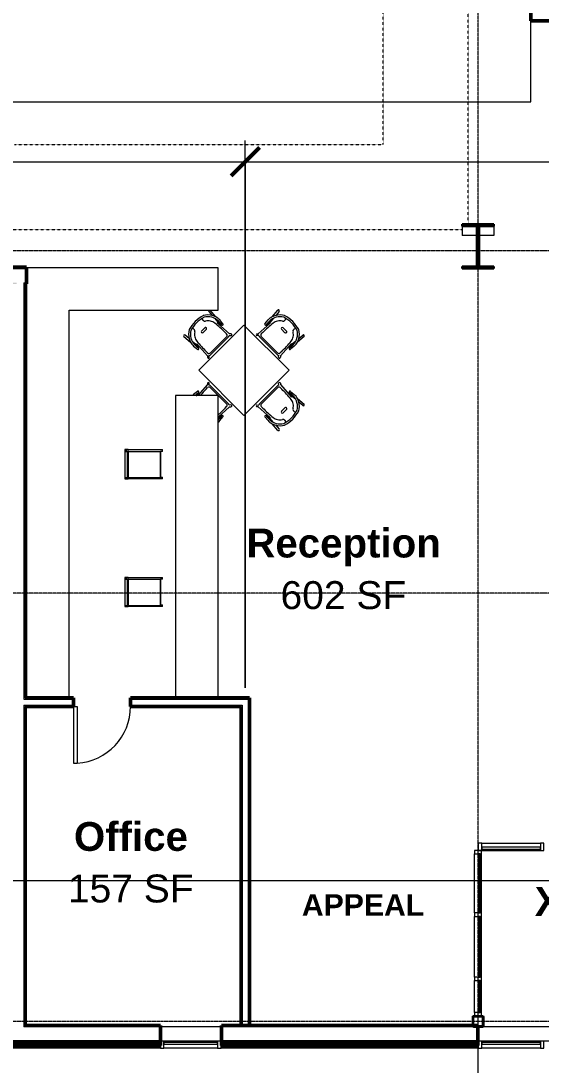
# Model space of a CAD drawing. Header units: inches. Extents: x 21806 to 26875, y -23174 to -20350.
# Drawn here: x 25723 to 26016, y -22809 to -22220 of the extents above; entities that cross this region are included whole.
import ezdxf

# ---------------------------------------------------------------- set-up
doc = ezdxf.new("R2010")
doc.units = ezdxf.units.IN
doc.header["$MEASUREMENT"] = 0
doc.linetypes.add('Dash 1_16_', pattern=[0.125, 0.0625, -0.0625])
doc.linetypes.add('Grid Line 1_2_', pattern=[0.875, 0.5, -0.125, 0.125, -0.125])
for name, color, linetype, lineweight in [('A-ANNO-DIMS', 211, 'Continuous', 9), ('A-ANNO-DIMS-128', 211, 'Continuous', 9), ('A-DOOR', 31, 'Continuous', 13), ('A-FLOR', 192, 'Continuous', 13), ('A-FLOR-CLRS', 90, 'Dash 1_16_', 9), ('A-GLAZ-CURT', 52, 'Continuous', 9), ('A-GLAZ-CWMG', 51, 'Continuous', 9), ('A-WALL', 113, 'Continuous', 13), ('A-WALL-PATT', 111, 'Continuous', 50), ('C-BLDG-PADS', 91, 'Continuous', 9), ('C-TOPO', 7, 'Continuous', 9), ('Conc', 7, 'Continuous', 9), ('G-ANNO-SYMB', 111, 'Continuous', 9), ('G-ANNO-TEXT', 231, 'Continuous', 9), ('I-FURN', 30, 'Continuous', 9), ('I-WALL', 2, 'Continuous', 13), ('L-SITE-WALL', 31, 'Continuous', 13), ('M-AREA-IDEN', 171, 'Continuous', 9), ('Q-CASE', 31, 'Continuous', 9), ('S-BEAM', 12, 'Continuous', 9), ('S-COLS', 52, 'Continuous', 9), ('S-GRID', 1, 'Continuous', 9)]:
    doc.layers.add(name, color=color, linetype=linetype, lineweight=lineweight)
doc.styles.add('Arial', font='arial.ttf', dxfattribs={"height": 11.802395})
doc.styles.add('Arial_2', font='arial.ttf', dxfattribs={"height": 15.736527})
doc.styles.add('Arial_B', font='arialbd.ttf', dxfattribs={"height": 12.177074})
doc.styles.add('Arial_B_1', font='arialbd.ttf', dxfattribs={"height": 16.236099})
doc.dimstyles.new('Linear_-_3_32__Arial_2', dxfattribs={"dimscale": 12, "dimtxt": 12, "dimasz": 1.333333, "dimexe": 1, "dimexo": 0.666667, "dimgap": 0.666667, "dimtad": 1, "dimdec": 0, "dimzin": 1, "dimdsep": 46, "dimlunit": 4, "dimtxsty": 'Arial', "dimblk1": 'OBLIQUE', "dimblk2": 'OBLIQUE', "dimsah": 1, "dimcen": 0.09, "dimdle": 1, "dimazin": 0, "dimtfac": 1, "dimtdec": 4, "dimtix": 1, "dimtmove": 0, "dimatfit": 3, "dimfxl": 1, "dimtvp": 1, "dimtfill": 1, "dimfrac": 2, "dimtolj": 1, "dimtzin": 0, "dimarcsym": 2})
doc.dimstyles.new('Linear_-_3_32__Arial_3', dxfattribs={"dimscale": 12, "dimtxt": 12, "dimasz": 1.333333, "dimexe": 1, "dimexo": 0.666667, "dimgap": 0.666667, "dimtad": 1, "dimdec": 0, "dimzin": 1, "dimdsep": 46, "dimlunit": 4, "dimtxsty": 'Arial', "dimblk1": 'OBLIQUE', "dimblk2": 'OBLIQUE', "dimsah": 1, "dimcen": 0.09, "dimdle": 1, "dimazin": 0, "dimtfac": 1, "dimtdec": 4, "dimtix": 1, "dimtmove": 0, "dimatfit": 3, "dimfxl": 1, "dimtvp": 1, "dimtfill": 1, "dimfrac": 2, "dimtolj": 1, "dimtzin": 0, "dimarcsym": 2})
pattern_1 = [(45, (0, 0), (-12.6713535, 12.6713535), []), (45, (0, 19.2), (-12.6713535, 12.6713535), [])]
pattern_2 = [(0, (0, 0), (40.96, 10.24), [1.69, -29.03, 1.69, -29.03, -163.84]), (0, (0, 0), (40.96, 10.24), [-61.44, 1.69, -59.75, 1.69, -29.03, -71.68]), (0, (0, 0), (40.96, 10.24), [-153.6, 1.69, -18.79, 1.69, -49.51]), (120, (15.36, 5.12), (-29.3481, 30.3524005), [1.69, -29.03, 1.69, -29.03, -163.84]), (120, (15.36, 5.12), (-29.3481, 30.3524005), [-61.44, 1.69, -59.75, 1.69, -29.03, -71.68]), (120, (15.36, 5.12), (-29.3481, 30.3524005), [-153.6, 1.69, -18.79, 1.69, -49.51]), (240, (20.48, 25.6), (-11.6119, -40.5924005), [1.69, -29.03, 1.69, -29.03, -163.84]), (240, (20.48, 25.6), (-11.6119, -40.5924005), [-61.44, 1.69, -59.75, 1.69, -29.03, -71.68]), (240, (20.48, 25.6), (-11.6119, -40.5924005), [-153.6, 1.69, -18.79, 1.69, -49.51])]
pattern_3 = [(0, (0, 0), (0, 16), []), (90, (0, 0), (-16, 1e-15), [])]

# ---------------------------------------------------------------- blocks, each defined once
blk = doc.blocks.new('HSS-Hollow Structural Section-Column - HSS6X6X1_4-V9-First Floor Plan')
at = {"layer": 'S-COLS'}
h = blk.add_hatch(dxfattribs=at)
h.set_pattern_fill('FP_9', color=256, style=0, pattern_type=2)
h.set_pattern_definition([(225, (25980.89, -22784.303), (12.6713535, -12.6713535), []), (225, (25980.89, -22803.503), (12.6713535, -12.6713535), [])])
h.paths.add_polyline_path([(-2.53, 3), (-2.86, 2.86), (-3, 2.53), (-3, -2.53), (-2.8, -2.89), (-2.53, -3), (2.53, -3), (2.86, -2.86), (3, -2.53), (3, 2.53), (2.86, 2.86), (2.53, 3)], flags=0)
h.paths.add_polyline_path([(2.53, 2.77), (2.7, 2.7), (2.77, 2.53), (2.77, -2.53), (2.7, -2.7), (2.53, -2.77), (-2.53, -2.77), (-2.7, -2.7), (-2.77, -2.53), (-2.77, 2.53), (-2.7, 2.7), (-2.53, 2.77)], flags=0)
at = {"layer": 'S-COLS', "lineweight": 30}
for p, q in [((-3, 2.53), (-3, -2.53)), ((-2.77, -2.53), (-2.77, 2.53)), ((2.53, 3), (-2.53, 3)), ((-2.53, 2.77), (2.53, 2.77)), ((2.77, 2.53), (2.77, -2.53)), ((3, -2.53), (3, 2.53)), ((2.53, -2.77), (-2.53, -2.77)), ((-2.53, -3), (2.53, -3))]:
    blk.add_line(p, q, dxfattribs=at)
for centre, radius, start, end in [((-2.53, 2.53), 0.466, 90, 180), ((-2.53, 2.53), 0.233, 90, 180), ((2.53, 2.53), 0.466, 360, 90), ((2.53, 2.53), 0.233, 0, 90), ((-2.53, -2.53), 0.466, 180, 270), ((-2.53, -2.53), 0.233, 180, 270), ((2.53, -2.53), 0.233, 270, 360), ((2.53, -2.53), 0.466, 270, 360)]:
    blk.add_arc(centre, radius, start, end, dxfattribs=at)
blk = doc.blocks.new('Casework 1 - Casework 1-456223-First Floor Plan')
at = {"layer": 'Q-CASE'}
for p, q in [((25834.39, -22347.55), (25726.39, -22347.55)), ((25834.39, -22371.55), (25834.39, -22347.55)), ((25726.39, -22356.68), (25726.39, -22590.04)), ((25750.39, -22590.04), (25750.39, -22371.55)), ((25750.39, -22371.55), (25834.39, -22371.55)), ((25834.39, -22419.55), (25810.39, -22419.55)), ((25810.39, -22419.55), (25810.39, -22590.04)), ((25834.39, -22590.04), (25834.39, -22419.55))]:
    blk.add_line(p, q, dxfattribs=at)
blk = doc.blocks.new('Bar_Stool_6722_1_ - Bar_Stool_6722_1_-477960-First Floor Plan')
at = {"layer": 'I-FURN'}
for p, q in [((0, 19.21), (0, 21.13)), ((1, 21.13), (0, 21.13)), ((0, 17.72), (0, 19.21)), ((0, 1.78), (0, 17.72)), ((1, 21.13), (1, 20.14)), ((1, 20.14), (15.5, 20.14)), ((1, 20.14), (1, 20.06)), ((1, 20.06), (1, 19.99)), ((16, 20), (1, 20)), ((1, 19.89), (1, 19.99)), ((1, 17.63), (1, 19.89)), ((15.5, 20.14), (15.5, 21.13)), ((16.5, 21.13), (15.5, 21.13)), ((15.5, 20.06), (15.5, 20.14)), ((15.5, 19.98), (15.5, 20.06)), ((16, 19.99), (16, 19.89)), ((16, 19.89), (16, 17.63)), ((16.5, 21.13), (16.5, 19.21)), ((16.5, 19.21), (16.5, 17.72)), ((16.5, 17.72), (16.5, 1.78)), ((1, 2.03), (1, 17.63)), ((16, 17.63), (16, 2.03)), ((1, 1.78), (0, 1.78)), ((0, 1.78), (0, 0.98)), ((1, 0.98), (0, 0.98)), ((0, 0.98), (0, 0)), ((0, 0), (1, 0)), ((1, 1.91), (1, 2.03)), ((16, 2.03), (1, 2.03)), ((1, 1.24), (1, 1.91)), ((16, 1.91), (1, 1.91)), ((1, 0), (1, 1.24)), ((1, 1.24), (16, 1.24)), ((16, 2.03), (16, 1.91)), ((16, 1.91), (16, 1.24)), ((16.5, 1.78), (16, 1.78)), ((16, 1.24), (16, 0)), ((16.5, 0.98), (16, 0.98)), ((16, 0), (16.5, 0)), ((16.5, 0.98), (16.5, 1.78)), ((16.5, 0), (16.5, 0.98)), ((1, 0), (16, 0))]:
    blk.add_line(p, q, dxfattribs=at)
blk = doc.blocks.new('Single-Flush - 32_ x 84_-489871-First Floor Plan')
at = {"layer": 'A-DOOR', "lineweight": 20}
for p, q in [((14, 2.37), (14, 34.38)), ((16, 34.38), (14, 34.38)), ((16, 2.37), (16, 34.38)), ((16, 2.37), (14, 2.37))]:
    blk.add_line(p, q, dxfattribs=at)
at = {"layer": 'A-DOOR', "lineweight": 9}
blk.add_arc((16, 2.37), 32.07, 93.57587, 180, dxfattribs=at)
blk = doc.blocks.new('Falcon 7700 Series Pedestal Base - 36_ Square Top x 30_ - Wheelchair Height-460525-First Floor Plan')
at = {"layer": 'I-FURN'}
for p, q in [((18, 18), (-18, 18)), ((-18, 18), (-18, -18)), ((18, -18), (18, 18)), ((-18, -18), (18, -18))]:
    blk.add_line(p, q, dxfattribs=at)
blk = doc.blocks.new('HermanMiller_Collection_Air-Chair_SideChair_Arms - Arms-V11-First Floor Plan')
at = {"layer": 'I-FURN'}
for p, q in [((-8.45, 9.45), (-5.47, 9.18)), ((-3.55, 10.02), (-8.38, 10.45)), ((-3.35, 9.02), (-0.6, 8.8)), ((2.04, 10.2), (-0.69, 10.45)), ((-0.34, 8.32), (-0.6, 8.8)), ((-0.6, 8.8), (0.38, 8.73)), ((8.79, 8.8), (-0.34, 8.32)), ((0.77, 8.78), (2.2, 9.22)), ((6.45, 7.57), (7.62, 7.57)), ((8.7, 6.35), (8.7, -6.35)), ((9.32, 9.33), (8.79, 8.8)), ((9.17, 7.94), (10.01, 8.64)), ((9.52, -6.69), (9.52, 6.69)), ((-3.6, 1.35), (-3.6, -1.35)), ((-2.35, -1.35), (-2.35, 1.35)), ((-5.47, -9.18), (-8.45, -9.45)), ((-8.45, -10.45), (-3.55, -10.02)), ((-3.35, -9.02), (-0.6, -8.8)), ((-0.69, -10.45), (2.04, -10.2)), ((-0.6, -8.8), (-0.34, -8.32)), ((0.38, -8.73), (-0.6, -8.8)), ((-0.34, -8.32), (8.79, -8.8)), ((2.2, -9.22), (0.77, -8.78)), ((6.45, -7.57), (7.62, -7.57)), ((8.79, -8.8), (9.32, -9.33)), ((10.01, -8.64), (9.17, -7.94))]:
    blk.add_line(p, q, dxfattribs=at)
for centre, radius, start, end in [((-1.51, 1.66), 8.5, 117.78509, 152.21491), ((-8.45, 9.95), 0.5, 195, 270), ((-0.65, 0.76), 8.69, 90.78928, 148.92022), ((-0.23, 0.83), 6.63, 124.50042, 148.6439), ((-2.46, 4.97), 5.17, 102.20965, 125.54804), ((-0.92, 1.66), 5.55, 95.46765, 123.46257), ((-1.25, 4.41), 6.06, 84.72014, 112.31104), ((6.58, -76.67), 84.24, 90.09111, 95.46765), ((-0.51, -9.88), 19.32, 84.42218, 90.78928), ((0.44, 9.26), 0.53, 159.74052, 262.71978), ((0.45, 9.65), 0.924, 265.61152, 290.36387), ((1.81, 9.64), 0.521, 212.95553, 275.04447), ((2.06, 9.7), 0.499, 287, 91.30538), ((7.62, 6.48), 1.09, 353.24671, 90.09111), ((7.56, 6.82), 1.97, 356.10334, 34.65425), ((9.66, 8.99), 0.49, 315, 135), ((9.93, 0), 19.77, 163.47875, 196.52125), ((9.93, 0), 18.77, 163.78547, 196.21453), ((-7.66, 5.36), 2.08, 305.4968, 328.6439), ((-2.98, 1.35), 0.625, 360, 180), ((-1.51, -1.66), 8.5, 207.78509, 242.21491), ((-0.65, -0.76), 8.69, 211.07978, 269.21072), ((-7.66, -5.36), 2.08, 31.3561, 54.5032), ((-0.23, -0.83), 6.63, 211.3561, 235.49958), ((-2.98, -1.35), 0.625, 180, 360), ((-8.45, -9.95), 0.5, 90, 270), ((-2.46, -4.97), 5.17, 234.45196, 257.79035), ((-0.92, -1.66), 5.55, 236.53743, 264.53235), ((-1.25, -4.41), 6.06, 247.68896, 275.27986), ((6.58, 76.67), 84.24, 264.53235, 269.90889), ((-0.51, 9.88), 19.32, 269.21072, 275.57782), ((0.44, -9.26), 0.53, 97.28022, 200.25948), ((0.45, -9.65), 0.924, 69.63613, 94.38848), ((1.81, -9.64), 0.521, 84.95553, 147.04447), ((2.06, -9.7), 0.499, 268.69462, 73), ((7.62, -6.48), 1.09, 269.90889, 6.75329), ((7.56, -6.82), 1.97, 325.34575, 3.89666), ((9.66, -8.99), 0.49, 225, 45)]:
    blk.add_arc(centre, radius, start, end, dxfattribs=at)
for centre, major_axis, ratio, start_param, end_param in [((-7.46, 6.92), (0.03, 3.66), 0.320235, 2.34328, 2.536765), ((-7.87, 5.38), (-0.03, 1.79), 0.298783, 2.522217, 3.153947), ((-7.46, -6.92), (-0.03, 3.66), 0.320235, 0.604828, 0.798312), ((-7.87, -5.38), (0.03, 1.79), 0.298783, 6.270831, 6.902561)]:
    blk.add_ellipse(centre, major_axis=major_axis, ratio=ratio, start_param=start_param, end_param=end_param, dxfattribs=at)
for points in [[(-6.45, 3.67), (-6.52, 3.66), (-6.67, 3.64), (-6.9, 3.62), (-7.13, 3.61), (-7.4, 3.6), (-7.65, 3.59), (-7.83, 3.59)], [(-6.45, -3.67), (-6.52, -3.66), (-6.67, -3.64), (-6.9, -3.62), (-7.13, -3.61), (-7.4, -3.6), (-7.65, -3.59), (-7.83, -3.59)]]:
    blk.add_open_spline(points, degree=3, knots=[-1, -1, -1, -1, -0.75, -0.5, -0.375, -0.25, 0, 0, 0, 0], dxfattribs=at)
blk = doc.blocks.new('HermanMiller_Collection_Air-Chair_SideChair_Arms - Arms-460524-First Floor Plan')
at = {"layer": 'I-FURN'}
for p, q in [((-8.45, 10.45), (-3.55, 10.02)), ((-5.47, 9.18), (-8.45, 9.45)), ((-3.35, 9.02), (-0.6, 8.8)), ((-0.69, 10.45), (2.04, 10.2)), ((-0.6, 8.8), (-0.34, 8.32)), ((0.38, 8.73), (-0.6, 8.8)), ((-0.34, 8.32), (8.79, 8.8)), ((2.2, 9.22), (0.77, 8.78)), ((6.45, 7.57), (7.62, 7.57)), ((8.7, -6.35), (8.7, 6.35)), ((8.79, 8.8), (9.32, 9.33)), ((10.01, 8.64), (9.17, 7.94)), ((9.52, 6.69), (9.52, -6.69)), ((-3.6, -1.35), (-3.6, 1.35)), ((-2.35, 1.35), (-2.35, -1.35)), ((-8.45, -9.45), (-5.47, -9.18)), ((-3.55, -10.02), (-8.45, -10.45)), ((-3.35, -9.02), (-0.6, -8.8)), ((2.04, -10.2), (-0.69, -10.45)), ((-0.34, -8.32), (-0.6, -8.8)), ((-0.6, -8.8), (0.38, -8.73)), ((8.79, -8.8), (-0.34, -8.32)), ((0.77, -8.78), (2.2, -9.22)), ((6.45, -7.57), (7.62, -7.57)), ((9.32, -9.33), (8.79, -8.8)), ((9.17, -7.94), (10.01, -8.64))]:
    blk.add_line(p, q, dxfattribs=at)
for centre, radius, start, end in [((-1.51, 1.66), 8.5, 117.78509, 152.21491), ((-8.45, 9.95), 0.5, 90, 270), ((-0.65, 0.76), 8.69, 90.78928, 148.92022), ((-0.23, 0.83), 6.63, 124.50042, 148.6439), ((-2.46, 4.97), 5.17, 102.20965, 125.54804), ((-0.92, 1.66), 5.55, 95.46765, 123.46257), ((-1.25, 4.41), 6.06, 84.72014, 112.31104), ((6.58, -76.67), 84.24, 90.09111, 95.46765), ((-0.51, -9.88), 19.32, 84.42218, 90.78928), ((0.44, 9.26), 0.53, 159.74052, 262.71978), ((0.45, 9.65), 0.924, 265.61152, 290.36387), ((1.81, 9.64), 0.521, 212.95553, 275.04447), ((2.06, 9.7), 0.499, 287, 91.30538), ((7.62, 6.48), 1.09, 353.24671, 90.09111), ((7.56, 6.82), 1.97, 356.10334, 34.65425), ((9.66, 8.99), 0.49, 315, 135), ((9.93, 0), 19.77, 163.47875, 196.52125), ((9.93, 0), 18.77, 163.78547, 196.21453), ((-7.66, 5.36), 2.08, 305.4968, 328.6439), ((-2.98, 1.35), 0.625, 0, 180), ((-1.51, -1.66), 8.5, 207.78509, 242.21491), ((-0.65, -0.76), 8.69, 211.07978, 269.21072), ((-7.66, -5.36), 2.08, 31.3561, 54.5032), ((-0.23, -0.83), 6.63, 211.3561, 235.49958), ((-2.98, -1.35), 0.625, 180, 0), ((-8.45, -9.95), 0.5, 90, 270), ((-2.46, -4.97), 5.17, 234.45196, 257.79035), ((-0.92, -1.66), 5.55, 236.53743, 264.53235), ((-1.25, -4.41), 6.06, 247.68896, 275.27986), ((6.58, 76.67), 84.24, 264.53235, 269.90889), ((-0.51, 9.88), 19.32, 269.21072, 275.57782), ((0.44, -9.26), 0.53, 97.28022, 200.25948), ((0.45, -9.65), 0.924, 69.63613, 94.38848), ((1.81, -9.64), 0.521, 84.95553, 147.04447), ((2.06, -9.7), 0.499, 268.69462, 73), ((7.62, -6.48), 1.09, 269.90889, 6.75329), ((7.56, -6.82), 1.97, 325.34575, 3.89666), ((9.66, -8.99), 0.49, 225, 45)]:
    blk.add_arc(centre, radius, start, end, dxfattribs=at)
for centre, major_axis, ratio, start_param, end_param in [((-7.46, 6.92), (0.03, 3.66), 0.320235, 2.34328, 2.536765), ((-7.87, 5.38), (-0.03, 1.79), 0.298783, 2.522217, 3.153947), ((-7.46, -6.92), (-0.03, 3.66), 0.320235, 0.604828, 0.798312), ((-7.87, -5.38), (0.03, 1.79), 0.298783, 6.270831, 6.902561)]:
    blk.add_ellipse(centre, major_axis=major_axis, ratio=ratio, start_param=start_param, end_param=end_param, dxfattribs=at)
for points in [[(-6.45, 3.67), (-6.52, 3.66), (-6.67, 3.64), (-6.9, 3.62), (-7.13, 3.61), (-7.4, 3.6), (-7.65, 3.59), (-7.83, 3.59)], [(-6.45, -3.67), (-6.52, -3.66), (-6.67, -3.64), (-6.9, -3.62), (-7.13, -3.61), (-7.4, -3.6), (-7.65, -3.59), (-7.83, -3.59)]]:
    blk.add_open_spline(points, degree=3, knots=[-1, -1, -1, -1, -0.75, -0.5, -0.375, -0.25, 0, 0, 0, 0], dxfattribs=at)
blk = doc.blocks.new('HermanMiller_Collection_Air-Chair_SideChair_Arms - Arms-V12-First Floor Plan')
at = {"layer": 'I-FURN'}
for p, q in [((2.04, 10.2), (-0.69, 10.45)), ((0.2, 8.74), (0.38, 8.73)), ((8.79, 8.8), (0.57, 8.37)), ((0.77, 8.78), (2.2, 9.22)), ((6.45, 7.57), (7.62, 7.57)), ((8.7, 6.35), (8.7, -6.35)), ((9.32, 9.33), (8.79, 8.8)), ((9.17, 7.94), (10.01, 8.64)), ((9.52, -6.69), (9.52, 6.69)), ((-0.69, -10.45), (2.04, -10.2)), ((0.38, -8.73), (-0.33, -8.78)), ((0.1, -8.35), (8.79, -8.8)), ((2.2, -9.22), (0.77, -8.78)), ((6.45, -7.57), (7.62, -7.57)), ((8.79, -8.8), (9.32, -9.33)), ((10.01, -8.64), (9.17, -7.94))]:
    blk.add_line(p, q, dxfattribs=at)
for centre, radius, start, end in [((-1.25, 4.41), 6.06, 84.72014, 92.26219), ((-0.51, -9.88), 19.32, 84.42218, 89.97264), ((0.44, 9.26), 0.53, 159.74052, 262.71978), ((0.45, 9.65), 0.924, 265.61152, 290.36387), ((1.81, 9.64), 0.521, 212.95553, 275.04447), ((6.58, -76.67), 84.24, 90.09111, 93.43231), ((2.06, 9.7), 0.499, 287, 91.30538), ((7.62, 6.48), 1.09, 353.24671, 90.09111), ((7.56, 6.82), 1.97, 356.10334, 34.65425), ((9.66, 8.99), 0.49, 315, 135), ((-1.25, -4.41), 6.06, 263.21268, 275.27986), ((-0.65, -0.76), 8.69, 267.92576, 269.21072), ((-0.51, 9.88), 19.32, 269.21072, 275.57782), ((0.44, -9.26), 0.53, 97.28022, 200.25948), ((0.45, -9.65), 0.924, 69.63613, 94.38848), ((6.58, 76.67), 84.24, 266.2553, 269.90889), ((1.81, -9.64), 0.521, 84.95553, 147.04447), ((2.06, -9.7), 0.499, 268.69462, 73), ((7.62, -6.48), 1.09, 269.90889, 6.75329), ((7.56, -6.82), 1.97, 325.34575, 3.89666), ((9.66, -8.99), 0.49, 225, 45)]:
    blk.add_arc(centre, radius, start, end, dxfattribs=at)
blk = doc.blocks.new('Girt_C - 8_D-948186-First Floor Plan')
at = {"layer": 'S-BEAM'}
for p, q in [((25836.27, -22787.3), (25801.77, -22787.3)), ((26124.39, -22787.3), (25983.42, -22787.3)), ((25801.77, -22795.3), (25836.27, -22795.3)), ((25980.77, -22795.3), (26123.64, -22795.3))]:
    blk.add_line(p, q, dxfattribs=at)
blk = doc.blocks.new('System Panel - Glazed-827451-First Floor Plan')
at = {"layer": 'A-GLAZ-CURT', "lineweight": 13}
for p, q in [((16.53125, 1.25), (-16.53125, 1.25)), ((-16.53125, 1.25), (-16.53125, 0.25)), ((-16.53125, 0.25), (16.53125, 0.25)), ((16.53125, 0.25), (16.53125, 1.25))]:
    blk.add_line(p, q, dxfattribs=at)
at = {"layer": 'A-GLAZ-CURT'}
for p, q in [((-16.53125, 0.25), (-16.53125, 1.25)), ((16.53125, 1.25), (-16.53125, 1.25)), ((-16.53125, 0.25), (16.53125, 0.25)), ((16.53125, 1.25), (16.53125, 0.25))]:
    blk.add_line(p, q, dxfattribs=at)
blk = doc.blocks.new('Rectangular Mullion - Rectangular Mullion 1-779228-First Floor Plan')
at = {"layer": 'A-GLAZ-CWMG'}
for p, q in [((26016.08, -22795.43), (25983.02, -22795.43)), ((26016.08, -22799.43), (25983.02, -22799.43))]:
    blk.add_line(p, q, dxfattribs=at)
blk = doc.blocks.new('Rectangular Mullion - Rectangular Mullion 1-827460-First Floor Plan')
at = {"layer": 'A-GLAZ-CWMG', "lineweight": 20}
for p, q in [((0, 2), (-2, 2)), ((-2, 2), (-2, -2)), ((0, -2), (0, 2)), ((-2, -2), (0, -2))]:
    blk.add_line(p, q, dxfattribs=at)
blk = doc.blocks.new('Rectangular Mullion - Rectangular Mullion 1-827449-First Floor Plan')
at = {"layer": 'A-GLAZ-CWMG', "lineweight": 20}
for p, q in [((-1, 2), (1, 2)), ((-1, -2), (-1, 2)), ((1, 2), (1, -2)), ((1, -2), (-1, -2))]:
    blk.add_line(p, q, dxfattribs=at)
blk = doc.blocks.new('Rectangular Mullion - Rectangular Mullion 1-771670-First Floor Plan')
at = {"layer": 'A-GLAZ-CWMG'}
for p, q in [((25983.02, -22683.93), (26016.08, -22683.93)), ((25983.02, -22687.93), (26016.08, -22687.93))]:
    blk.add_line(p, q, dxfattribs=at)
blk = doc.blocks.new('Rectangular Mullion - Rectangular Mullion 1-827472-First Floor Plan')
at = {"layer": 'A-GLAZ-CWMG', "lineweight": 20}
for p, q in [((-2, 2), (0, 2)), ((-2, -2), (-2, 2)), ((0, 2), (0, -2)), ((0, -2), (-2, -2))]:
    blk.add_line(p, q, dxfattribs=at)
blk = doc.blocks.new('Rectangular Mullion - Rectangular Mullion 1-827470-First Floor Plan')
at = {"layer": 'A-GLAZ-CWMG', "lineweight": 20}
for p, q in [((-1, 2), (1, 2)), ((-1, -2), (-1, 2)), ((1, 2), (1, -2)), ((1, -2), (-1, -2))]:
    blk.add_line(p, q, dxfattribs=at)
blk = doc.blocks.new('System Panel - Glazed-V33-First Floor Plan')
at = {"layer": 'A-GLAZ-CURT', "lineweight": 13}
for p, q in [((16.59375, 1.25), (-16.59375, 1.25)), ((-16.59375, 1.25), (-16.59375, 0.25)), ((-16.59375, 0.25), (16.59375, 0.25)), ((16.59375, 0.25), (16.59375, 1.25))]:
    blk.add_line(p, q, dxfattribs=at)
at = {"layer": 'A-GLAZ-CURT'}
for p, q in [((-16.59375, 0.25), (-16.59375, 1.25)), ((16.59375, 1.25), (-16.59375, 1.25)), ((-16.59375, 0.25), (16.59375, 0.25)), ((16.59375, 1.25), (16.59375, 0.25))]:
    blk.add_line(p, q, dxfattribs=at)
blk = doc.blocks.new('System Panel - Glazed-827454-First Floor Plan')
at = {"layer": 'A-GLAZ-CURT', "lineweight": 13}
for p, q in [((17.09375, 1.25), (-17.09375, 1.25)), ((-17.09375, 1.25), (-17.09375, 0.25)), ((-17.09375, 0.25), (17.09375, 0.25)), ((17.09375, 0.25), (17.09375, 1.25))]:
    blk.add_line(p, q, dxfattribs=at)
at = {"layer": 'A-GLAZ-CURT'}
for p, q in [((-17.09375, 0.25), (-17.09375, 1.25)), ((17.09375, 1.25), (-17.09375, 1.25)), ((-17.09375, 0.25), (17.09375, 0.25)), ((17.09375, 1.25), (17.09375, 0.25))]:
    blk.add_line(p, q, dxfattribs=at)
blk = doc.blocks.new('System Panel - Glazed-836903-First Floor Plan')
at = {"layer": 'A-GLAZ-CURT', "lineweight": 13}
for p, q in [((9, 1.25), (-9, 1.25)), ((-9, 1.25), (-9, 0.25)), ((-9, 0.25), (9, 0.25)), ((9, 0.25), (9, 1.25))]:
    blk.add_line(p, q, dxfattribs=at)
at = {"layer": 'A-GLAZ-CURT'}
for p, q in [((-9, 0.25), (-9, 1.25)), ((9, 1.25), (-9, 1.25)), ((-9, 0.25), (9, 0.25)), ((9, 1.25), (9, 0.25))]:
    blk.add_line(p, q, dxfattribs=at)
blk = doc.blocks.new('Rectangular Mullion - Rectangular Mullion 1-V34-First Floor Plan')
at = {"layer": 'A-GLAZ-CWMG'}
for p, q in [((25978.89, -22723.12), (25978.89, -22689.93)), ((25982.89, -22723.12), (25982.89, -22689.93))]:
    blk.add_line(p, q, dxfattribs=at)
blk = doc.blocks.new('Rectangular Mullion - Rectangular Mullion 1-V16-First Floor Plan')
at = {"layer": 'A-GLAZ-CWMG'}
for p, q in [((24462.02, -22360.05), (24496.2, -22360.05)), ((24462.02, -22364.05), (24496.2, -22364.05))]:
    blk.add_line(p, q, dxfattribs=at)
blk = doc.blocks.new('Rectangular Mullion - Rectangular Mullion 1-784806-First Floor Plan')
at = {"layer": 'A-GLAZ-CWMG'}
for p, q in [((25978.89, -22779.3), (25978.89, -22761.3)), ((25982.89, -22779.3), (25982.89, -22761.3))]:
    blk.add_line(p, q, dxfattribs=at)
blk = doc.blocks.new('Rectangular Mullion - Rectangular Mullion 1-V35-First Floor Plan')
at = {"layer": 'A-GLAZ-CWMG', "lineweight": 20}
for p, q in [((-2, 2), (0, 2)), ((-2, -2), (-2, 2)), ((0, -2), (-2, -2))]:
    blk.add_line(p, q, dxfattribs=at)
blk = doc.blocks.new('Rectangular Mullion - Rectangular Mullion 1-836905-First Floor Plan')
at = {"layer": 'A-GLAZ-CWMG', "lineweight": 20}
for p, q in [((0, 2), (-2, 2)), ((-2, 2), (-2, -2)), ((0, -2), (0, 2)), ((-2, -2), (0, -2))]:
    blk.add_line(p, q, dxfattribs=at)
blk = doc.blocks.new('System Panel - Glazed-827476-First Floor Plan')
at = {"layer": 'A-GLAZ-CURT', "lineweight": 13}
for p, q in [((15.125, 1.25), (-15.125, 1.25)), ((-15.125, 1.25), (-15.125, 0.25)), ((-15.125, 0.25), (15.125, 0.25)), ((15.125, 0.25), (15.125, 1.25))]:
    blk.add_line(p, q, dxfattribs=at)
at = {"layer": 'A-GLAZ-CURT'}
for p, q in [((-15.125, 0.25), (-15.125, 1.25)), ((15.125, 1.25), (-15.125, 1.25)), ((-15.125, 0.25), (15.125, 0.25)), ((15.125, 1.25), (15.125, 0.25))]:
    blk.add_line(p, q, dxfattribs=at)
blk = doc.blocks.new('Rectangular Mullion - Rectangular Mullion 1-789464-First Floor Plan')
at = {"layer": 'A-GLAZ-CWMG'}
for p, q in [((25110.27, -22795.43), (25080.02, -22795.43)), ((25110.27, -22799.43), (25080.02, -22799.43))]:
    blk.add_line(p, q, dxfattribs=at)
blk = doc.blocks.new('Rectangular Mullion - Rectangular Mullion 1-827457-First Floor Plan')
at = {"layer": 'A-GLAZ-CWMG', "lineweight": 20}
for p, q in [((-2, 2), (0, 2)), ((-2, -2), (-2, 2)), ((0, 2), (0, -2)), ((0, -2), (-2, -2))]:
    blk.add_line(p, q, dxfattribs=at)
blk = doc.blocks.new('DIMBLOCK18-First Floor Plan')
at = {"layer": 'A-ANNO-DIMS-128'}
for p, q in [((25511.89, -22302.63), (25511.89, -22287.78)), ((25849.64, -22596.41), (25849.64, -22287.78)), ((25511.89, -22299.78), (25849.64, -22299.78)), ((25511.89, -22299.78), (25511.89, -22302.63)), ((25849.64, -22299.78), (25849.64, -22596.41))]:
    blk.add_line(p, q, dxfattribs=at)
at = {"layer": 'A-ANNO-DIMS-128', "lineweight": 50}
for p, q in [((25511.89, -22299.78), (25519.89, -22291.78)), ((25849.64, -22299.78), (25857.64, -22291.78)), ((25511.89, -22299.78), (25503.89, -22307.78)), ((25849.64, -22299.78), (25841.64, -22307.78))]:
    blk.add_line(p, q, dxfattribs=at)
at = {"layer": 'A-ANNO-DIMS-128', "color": 0, "insert": (25655.29, -22276.47), "char_height": 11.802, "width": 61.1446, "attachment_point": 1, "line_spacing_factor": 0.938532, "style": 'Arial', "bg_fill": 3, "box_fill_scale": 1.25, "bg_fill_color": 0, "bg_fill_transparency": 0}
blk.add_mtext('28\' - 2"', dxfattribs=at)
blk = doc.blocks.new('_Oblique')
at = {"color": 0, "linetype": 'ByBlock', "lineweight": -2}
blk.add_line((-0.5, -0.5), (0.5, 0.5), dxfattribs=at)
blk = doc.blocks.new('DIMBLOCK19-First Floor Plan')
at = {"layer": 'A-ANNO-DIMS-128'}
for p, q in [((25849.64, -22596.41), (25849.64, -22287.78)), ((26270.39, -22296.46), (26270.39, -22311.78)), ((26270.39, -22299.78), (26270.39, -22296.46)), ((25849.64, -22299.78), (26282.39, -22299.78)), ((25849.64, -22299.78), (25849.64, -22596.41))]:
    blk.add_line(p, q, dxfattribs=at)
at = {"layer": 'A-ANNO-DIMS-128', "lineweight": 50}
for p, q in [((25849.64, -22299.78), (25857.64, -22291.78)), ((26270.39, -22299.78), (26278.39, -22291.78)), ((25849.64, -22299.78), (25841.64, -22307.78)), ((26270.39, -22299.78), (26262.39, -22307.78))]:
    blk.add_line(p, q, dxfattribs=at)
at = {"layer": 'A-ANNO-DIMS-128', "color": 0, "insert": (26034.54, -22276.47), "char_height": 11.802, "width": 61.1446, "attachment_point": 1, "line_spacing_factor": 0.938532, "style": 'Arial', "bg_fill": 3, "box_fill_scale": 1.25, "bg_fill_color": 0, "bg_fill_transparency": 0}
blk.add_mtext('35\' - 1"', dxfattribs=at)

msp = doc.modelspace()

# ---------------------------------------------------------------- hatches: boundary and pattern name
at = {"layer": 'A-WALL-PATT', "lineweight": 9}
h = msp.add_hatch(dxfattribs=at)
h.set_pattern_fill('FP_10', color=256, style=0, pattern_type=2)
h.set_pattern_definition(pattern_2)
h.paths.add_polyline_path([(25726.39, -22368.68), (25726.39, -22368.05), (25725.52, -22368.05), (25725.52, -22368.68)], flags=0)
h.paths.add_polyline_path([(25720.77, -22368.68), (25720.77, -22368.05), (25583.85, -22368.05), (25583.85, -22368.68), (25672.66, -22368.68)], flags=0)
h.paths.add_polyline_path([(25582.85, -22368.68), (25582.85, -22368.05), (25577.85, -22368.05), (25577.85, -22368.68)], flags=0)
h.paths.add_polyline_path([(25576.85, -22368.68), (25576.85, -22368.05), (25546.77, -22368.05), (25546.77, -22368.68)], flags=0)
h.paths.add_polyline_path([(25450.02, -22368.68), (25450.02, -22368.05), (25446.93, -22368.07), (25446.93, -22368.68)], flags=0)
h.paths.add_polyline_path([(25445.93, -22368.68), (25445.93, -22368.05), (25440.93, -22368.09), (25440.93, -22368.68)], flags=0)
h.paths.add_polyline_path([(25439.93, -22368.68), (25439.93, -22368.05), (25301.52, -22368.05), (25301.52, -22368.68), (25396.2, -22368.68)], flags=0)
h.paths.add_polyline_path([(25296.77, -22368.68), (25296.77, -22368.05), (25169.52, -22368.05), (25169.52, -22368.68), (25257.96, -22368.68)], flags=0)
h.paths.add_polyline_path([(25105.27, -22368.68), (25105.27, -22368.05), (24979.52, -22368.05), (24979.52, -22368.68), (24981.5, -22368.68)], flags=0)
h.paths.add_polyline_path([(25110.89, -22368.68), (25110.89, -22368.05), (25110.02, -22368.05), (25110.02, -22368.68)], flags=0)
h.paths.add_polyline_path([(24974.77, -22368.68), (24974.77, -22368.05), (24937.89, -22368.05), (24937.89, -22368.68)], flags=0)
h.paths.add_polyline_path([(24865.89, -22368.68), (24865.89, -22368.05), (24631.52, -22368.05), (24631.52, -22368.68), (24705.03, -22368.68)], flags=0)
h = msp.add_hatch(dxfattribs=at)
h.set_pattern_fill('FP_10', color=256, style=0, pattern_type=2)
h.set_pattern_definition(pattern_2)
h.paths.add_polyline_path([(25725.52, -22787.3), (25725.52, -22606.16), (25724.89, -22606.16), (25724.89, -22787.3)], flags=0)
h.paths.add_polyline_path([(25725.52, -22602.66), (25725.52, -22368.05), (25724.89, -22368.05), (25724.89, -22602.66)], flags=0)
h = msp.add_hatch(dxfattribs=at)
h.set_pattern_fill('FP_10', color=256, style=0, pattern_type=2)
h.set_pattern_definition(pattern_2)
h.paths.add_polyline_path([(25852.02, -22602.66), (25852.02, -22602.04), (25784.89, -22602.04), (25784.89, -22602.66), (25851.39, -22602.66)], flags=0)
h.paths.add_polyline_path([(25741.78, -22602.66), (25752.89, -22602.66), (25752.89, -22602.04), (25725.52, -22602.04), (25725.52, -22602.66)], flags=0)
h = msp.add_hatch(dxfattribs=at)
h.set_pattern_fill('FP_10', color=256, style=0, pattern_type=2)
h.set_pattern_definition(pattern_2)
h.paths.add_polyline_path([(25852.02, -22786.68), (25852.02, -22602.66), (25851.39, -22602.66), (25851.39, -22786.68)], flags=0)
h = msp.add_hatch(dxfattribs=at)
h.set_pattern_fill('FP_10', color=256, style=0, pattern_type=2)
h.set_pattern_definition(pattern_2)
h.paths.add_polyline_path([(25847.89, -22606.79), (25847.89, -22606.16), (25784.89, -22606.16), (25784.89, -22606.79), (25847.27, -22606.79)], flags=0)
h.paths.add_polyline_path([(25725.52, -22606.79), (25752.89, -22606.79), (25752.89, -22606.16), (25725.52, -22606.16)], flags=0)
h = msp.add_hatch(dxfattribs=at)
h.set_pattern_fill('FP_10', color=256, style=0, pattern_type=2)
h.set_pattern_definition(pattern_2)
h.paths.add_polyline_path([(25847.27, -22786.68), (25847.89, -22786.68), (25847.89, -22606.79), (25847.27, -22606.79), (25847.27, -22724.09)], flags=0)
h = msp.add_hatch(dxfattribs=at)
h.set_pattern_fill('FP_12', color=256, style=0, pattern_type=2)
h.set_pattern_definition(pattern_3)
h.paths.add_polyline_path([(25672.89, -22796.8), (25801.77, -22796.8), (25801.77, -22796.05), (25672.89, -22796.05)], flags=0)
h = msp.add_hatch(dxfattribs=at)
h.set_pattern_fill('FP_12', color=256, style=0, pattern_type=2)
h.set_pattern_definition(pattern_3)
h.paths.add_polyline_path([(25836.27, -22796.8), (25980.77, -22796.8), (25980.77, -22796.05), (25836.27, -22796.05)], flags=0)
at = {"layer": 'S-COLS'}
h = msp.add_hatch(dxfattribs=at)
h.set_pattern_fill('FP_1', color=256, style=0, pattern_type=2)
h.set_pattern_definition(pattern_1)
h.paths.add_polyline_path([(25989.89, -22336.19), (25989.89, -22334.94), (25971.89, -22334.94), (25971.89, -22336.19)], flags=0)
h = msp.add_hatch(dxfattribs=at)
h.set_pattern_fill('FP_1', color=256, style=0, pattern_type=2)
h.set_pattern_definition(pattern_1)
h.paths.add_polyline_path([(25981.52, -22358.8), (25981.52, -22336.19), (25980.27, -22336.19), (25980.27, -22358.8)], flags=0)
h = msp.add_hatch(dxfattribs=at)
h.set_pattern_fill('FP_1', color=256, style=0, pattern_type=2)
h.set_pattern_definition(pattern_1)
h.paths.add_polyline_path([(25989.89, -22360.05), (25989.89, -22358.8), (25971.89, -22358.8), (25971.89, -22360.05)], flags=0)

# ---------------------------------------------------------------- linework, layer by layer
at = {"layer": 'A-FLOR'}
for p, q in [((26010.64, -22266.05), (26010.64, -22220.43)), ((24603.39, -22266.05), (26010.64, -22266.05))]:
    msp.add_line(p, q, dxfattribs=at)
at = {"layer": 'A-FLOR-CLRS'}
for p, q in [((25927.39, -22290.05), (25927.39, -21134.05)), ((25975.39, -22334.94), (25975.39, -21159.27)), ((24651.39, -22290.05), (25927.39, -22290.05)), ((25700.39, -22338.05), (25971.89, -22338.05))]:
    msp.add_line(p, q, dxfattribs=at)
at = {"layer": 'A-WALL', "lineweight": 50}
for p, q in [((26010.64, -21722.93), (26010.64, -22220.43)), ((26010.64, -22220.43), (26274.63, -22220.43))]:
    msp.add_line(p, q, dxfattribs=at)
at = {"layer": 'A-WALL'}
for p, q in [((25546.77, -22360.05), (25726.39, -22360.05)), ((25724.89, -22368.05), (25726.39, -22368.05)), ((25724.89, -22368.05), (25724.89, -22602.66)), ((25725.52, -22368.68), (25725.52, -22368.05)), ((25724.89, -22602.66), (25752.89, -22602.66)), ((25784.89, -22602.66), (25851.39, -22602.66)), ((25851.39, -22602.66), (25851.39, -22786.68)), ((25724.89, -22606.16), (25752.89, -22606.16)), ((25724.89, -22606.16), (25724.89, -22787.3)), ((25784.89, -22606.16), (25847.89, -22606.16)), ((25847.89, -22606.16), (25847.89, -22786.68)), ((25801.77, -22787.3), (25724.89, -22787.3)), ((25725.52, -22786.68), (25725.52, -22787.3)), ((25978.36, -22787.3), (25836.27, -22787.3)), ((25801.77, -22795.3), (25672.89, -22795.3)), ((25801.77, -22796.05), (25672.89, -22796.05)), ((25801.77, -22796.8), (25672.89, -22796.8)), ((25801.77, -22797.68), (25672.89, -22797.68)), ((25980.77, -22795.3), (25836.27, -22795.3)), ((25980.77, -22796.05), (25836.27, -22796.05)), ((25980.77, -22796.8), (25836.27, -22796.8)), ((25980.77, -22797.68), (25836.27, -22797.68))]:
    msp.add_line(p, q, dxfattribs=at)
at = {"layer": 'C-BLDG-PADS'}
for p, q in [((25112.27, -22799.3), (25801.77, -22799.3)), ((25836.02, -22799.3), (25981.02, -22799.3))]:
    msp.add_line(p, q, dxfattribs=at)
at = {"layer": 'C-TOPO'}
for p, q in [((25801.77, -22799.3), (25112.27, -22799.3)), ((25981.02, -22799.3), (25836.02, -22799.3))]:
    msp.add_line(p, q, dxfattribs=at)
at = {"layer": 'Conc'}
msp.add_line((25981.02, -22892.07), (25981.02, -22799.43), dxfattribs=at)
at = {"layer": 'G-ANNO-SYMB'}
msp.add_line((26355.26, -22705.01), (21884.02, -22705.01), dxfattribs=at)
at = {"layer": 'I-WALL', "lineweight": 50}
for p, q in [((25725.52, -22602.04), (25725.52, -22368.68)), ((25752.89, -22602.04), (25725.52, -22602.04)), ((25752.89, -22606.79), (25752.89, -22602.04)), ((25852.02, -22602.04), (25784.89, -22602.04)), ((25784.89, -22602.04), (25784.89, -22606.79)), ((25852.02, -22786.68), (25852.02, -22602.04)), ((25725.52, -22606.79), (25752.89, -22606.79)), ((25725.52, -22786.68), (25725.52, -22606.79)), ((25784.89, -22606.79), (25847.27, -22606.79)), ((25847.27, -22606.79), (25847.27, -22786.68))]:
    msp.add_line(p, q, dxfattribs=at)
at = {"layer": 'L-SITE-WALL', "lineweight": 50}
for p, q in [((25726.39, -22359.3), (25546.77, -22359.3)), ((25726.39, -22368.68), (25726.39, -22359.3)), ((25725.52, -22368.68), (25726.39, -22368.68)), ((25801.77, -22786.68), (25725.52, -22786.68)), ((25801.77, -22797.93), (25801.77, -22786.68)), ((25977.89, -22786.68), (25836.27, -22786.68)), ((25836.27, -22786.68), (25836.27, -22797.93)), ((25980.77, -22786.68), (25978.12, -22786.68)), ((25980.77, -22787.07), (25980.77, -22786.68)), ((25980.77, -22797.93), (25980.77, -22787.3)), ((25672.89, -22797.93), (25801.77, -22797.93)), ((25836.27, -22797.93), (25980.77, -22797.93))]:
    msp.add_line(p, q, dxfattribs=at)
at = {"layer": 'S-COLS', "lineweight": 30}
for p, q in [((25989.89, -22334.94), (25971.89, -22334.94)), ((25971.89, -22334.94), (25971.89, -22336.19)), ((25971.89, -22336.19), (25989.89, -22336.19)), ((25981.52, -22336.19), (25980.27, -22336.19)), ((25980.27, -22336.19), (25980.27, -22358.8)), ((25981.52, -22358.8), (25981.52, -22336.19)), ((25989.89, -22336.19), (25989.89, -22334.94)), ((25971.89, -22358.8), (25971.89, -22360.05)), ((25989.89, -22358.8), (25971.89, -22358.8)), ((25971.89, -22360.05), (25989.89, -22360.05)), ((25980.27, -22358.8), (25981.52, -22358.8)), ((25989.89, -22360.05), (25989.89, -22358.8))]:
    msp.add_line(p, q, dxfattribs=at)
at = {"layer": 'S-COLS'}
for p, q in [((25971.89, -22336.19), (25971.89, -22341.31)), ((25989.89, -22336.19), (25989.89, -22341.31)), ((25980.27, -22341.31), (25971.89, -22341.31)), ((25989.89, -22341.31), (25981.52, -22341.31))]:
    msp.add_line(p, q, dxfattribs=at)
at = {"layer": 'S-GRID', "linetype": 'Grid Line 1_2_'}
for p, q in [((25980.89, -23162.87), (25980.89, -20779.92)), ((26875.46, -22350.05), (22016.39, -22350.05)), ((26875.46, -22784.3), (22016.39, -22784.3))]:
    msp.add_line(p, q, dxfattribs=at)

# ---------------------------------------------------------------- block references
at = {"layer": 'A-DOOR', "rotation": 180}
msp.add_blockref('Single-Flush - 32_ x 84_-489871-First Floor Plan', (25768.89, -22604.41), dxfattribs=at)
at = {"layer": 'A-GLAZ-CURT'}
for name, p, rotation in [('System Panel - Glazed-827451-First Floor Plan', (25999.55, -22685.93), 180), ('System Panel - Glazed-V33-First Floor Plan', (25980.89, -22706.52), 270), ('System Panel - Glazed-827454-First Floor Plan', (25980.89, -22742.21), 270), ('System Panel - Glazed-836903-First Floor Plan', (25980.89, -22770.3), 270)]:
    msp.add_blockref(name, p, dxfattribs=dict(at, rotation=rotation))
for name, p in [('System Panel - Glazed-827476-First Floor Plan', (25818.89, -22797.43)), ('System Panel - Glazed-827451-First Floor Plan', (25999.55, -22797.43))]:
    msp.add_blockref(name, p, dxfattribs=at)
at = {"layer": 'A-GLAZ-CWMG'}
for name, p, rotation in [('Rectangular Mullion - Rectangular Mullion 1-836905-First Floor Plan', (25980.89, -22687.93), 90), ('Rectangular Mullion - Rectangular Mullion 1-V16-First Floor Plan', (3618.84, -47221.32), 90), ('Rectangular Mullion - Rectangular Mullion 1-827460-First Floor Plan', (25801.77, -22797.43), 180), ('Rectangular Mullion - Rectangular Mullion 1-827460-First Floor Plan', (25981.02, -22797.43), 180)]:
    msp.add_blockref(name, p, dxfattribs=dict(at, rotation=rotation))
at = {"layer": 'A-GLAZ-CWMG', "extrusion": (0, 0, -1)}
for name, p in [('Rectangular Mullion - Rectangular Mullion 1-827472-First Floor Plan', (-25981.02, -22685.93)), ('Rectangular Mullion - Rectangular Mullion 1-827470-First Floor Plan', (-26017.08, -22685.93))]:
    msp.add_blockref(name, p, dxfattribs=at)
at = {"layer": 'A-GLAZ-CWMG'}
for name, p in [('Rectangular Mullion - Rectangular Mullion 1-771670-First Floor Plan', (0, 0)), ('Rectangular Mullion - Rectangular Mullion 1-V34-First Floor Plan', (0, 0)), ('Rectangular Mullion - Rectangular Mullion 1-784806-First Floor Plan', (0, 0)), ('Rectangular Mullion - Rectangular Mullion 1-789464-First Floor Plan', (723.75, 0)), ('Rectangular Mullion - Rectangular Mullion 1-779228-First Floor Plan', (0, 0))]:
    msp.add_blockref(name, p, dxfattribs=at)
at = {"layer": 'A-GLAZ-CWMG', "extrusion": (0, 0, -1)}
for name, p, rotation in [('Rectangular Mullion - Rectangular Mullion 1-827470-First Floor Plan', (-25980.89, -22724.12), 270), ('Rectangular Mullion - Rectangular Mullion 1-827470-First Floor Plan', (-25980.89, -22760.3), 270), ('Rectangular Mullion - Rectangular Mullion 1-V35-First Floor Plan', (-25980.89, -22781.3), 270), ('Rectangular Mullion - Rectangular Mullion 1-827457-First Floor Plan', (-25836.02, -22797.43), 180), ('Rectangular Mullion - Rectangular Mullion 1-827449-First Floor Plan', (-26017.08, -22797.43), 180)]:
    msp.add_blockref(name, p, dxfattribs=dict(at, rotation=rotation))
at = {"layer": 'I-FURN'}
for name, p, rotation in [('HermanMiller_Collection_Air-Chair_SideChair_Arms - Arms-V11-First Floor Plan', (25828.42, -22396.86), 314.9999999999997), ('HermanMiller_Collection_Air-Chair_SideChair_Arms - Arms-460524-First Floor Plan', (25869.43, -22396.86), 224.9999999999995), ('Falcon 7700 Series Pedestal Base - 36_ Square Top x 30_ - Wheelchair Height-460525-First Floor Plan', (25848.92, -22417.37), 314.9999999999997), ('HermanMiller_Collection_Air-Chair_SideChair_Arms - Arms-V12-First Floor Plan', (25828.42, -22437.87), 44.99999999999943), ('HermanMiller_Collection_Air-Chair_SideChair_Arms - Arms-460524-First Floor Plan', (25869.43, -22437.87), 134.9999999999997), ('Bar_Stool_6722_1_ - Bar_Stool_6722_1_-477960-First Floor Plan', (25781.79, -22462.05), 270.0000000000007), ('Bar_Stool_6722_1_ - Bar_Stool_6722_1_-477960-First Floor Plan', (25781.79, -22534.05), 270.0000000000007)]:
    msp.add_blockref(name, p, dxfattribs=dict(at, rotation=rotation))
at = {"layer": 'Q-CASE'}
msp.add_blockref('Casework 1 - Casework 1-456223-First Floor Plan', (0, -12), dxfattribs=at)
at = {"layer": 'S-BEAM'}
msp.add_blockref('Girt_C - 8_D-948186-First Floor Plan', (0, 0), dxfattribs=at)
at = {"layer": 'S-COLS', "rotation": 180}
msp.add_blockref('HSS-Hollow Structural Section-Column - HSS6X6X1_4-V9-First Floor Plan', (25980.89, -22784.3), dxfattribs=at)

# ---------------------------------------------------------------- texts
at = {"layer": 'G-ANNO-TEXT', "color": 7, "insert": (25916.06, -22712.62), "char_height": 12.177, "width": 79.056, "attachment_point": 2, "line_spacing_factor": 0.938532, "style": 'Arial_B', "bg_fill": 3, "box_fill_scale": 1.25, "bg_fill_color": 0, "bg_fill_transparency": 0}
msp.add_mtext('APPEAL', dxfattribs=at)
at = {"layer": 'M-AREA-IDEN', "attachment_point": 2, "line_spacing_factor": 0.938532}
for s, insert, char_height, width, style in [('Reception', (25905.08, -22506.62), 16.236, 127.296, 'Arial_B_1'), ('602 SF', (25904.97, -22536.2), 15.737, 84.48, 'Arial_2'), ('Office', (25785.19, -22671.98), 16.236, 74.688, 'Arial_B_1'), ('157 SF', (25785.08, -22701.55), 15.737, 84.48, 'Arial_2'), ('X. Vest', (26050.72, -22708.63), 16.236, 87.552, 'Arial_B_1')]:
    msp.add_mtext(s, dxfattribs=dict(at, insert=insert, char_height=char_height, width=width, style=style))

# ---------------------------------------------------------------- next in the draw order: dimensions: what is measured, and where the dimension line sits
at = {"layer": 'A-ANNO-DIMS'}
dim = msp.add_linear_dim(base=(25849.64, -22299.78), p1=(25511.89, -22310.63), p2=(25849.64, -22604.41), dimstyle='Linear_-_3_32__Arial_3', override={"dimpost": '<>', "dimfxl": 447.644825}, dxfattribs=at)
dim.commit()
dim.dimension.update_dxf_attribs({"geometry": 'DIMBLOCK18-First Floor Plan', "text_midpoint": (25680.77, -22285.75)})

# ---------------------------------------------------------------- next in the draw order: dimensions: what is measured, and where the dimension line sits
dim = msp.add_linear_dim(base=(26270.39, -22299.78), p1=(25849.64, -22604.41), p2=(26270.39, -22288.46), dimstyle='Linear_-_3_32__Arial_2', override={"dimpost": '<>', "dimfxl": 526.169412}, dxfattribs=at)
dim.commit()
dim.dimension.update_dxf_attribs({"geometry": 'DIMBLOCK19-First Floor Plan', "text_midpoint": (26060.02, -22285.75)})

# ---------------------------------------------------------------- next in the draw order: linework, layer by layer
at = {"layer": 'S-GRID', "linetype": 'Grid Line 1_2_'}
msp.add_line((26875.46, -22543.05), (22016.39, -22543.05), dxfattribs=at)

doc.saveas('drawing.dxf')
